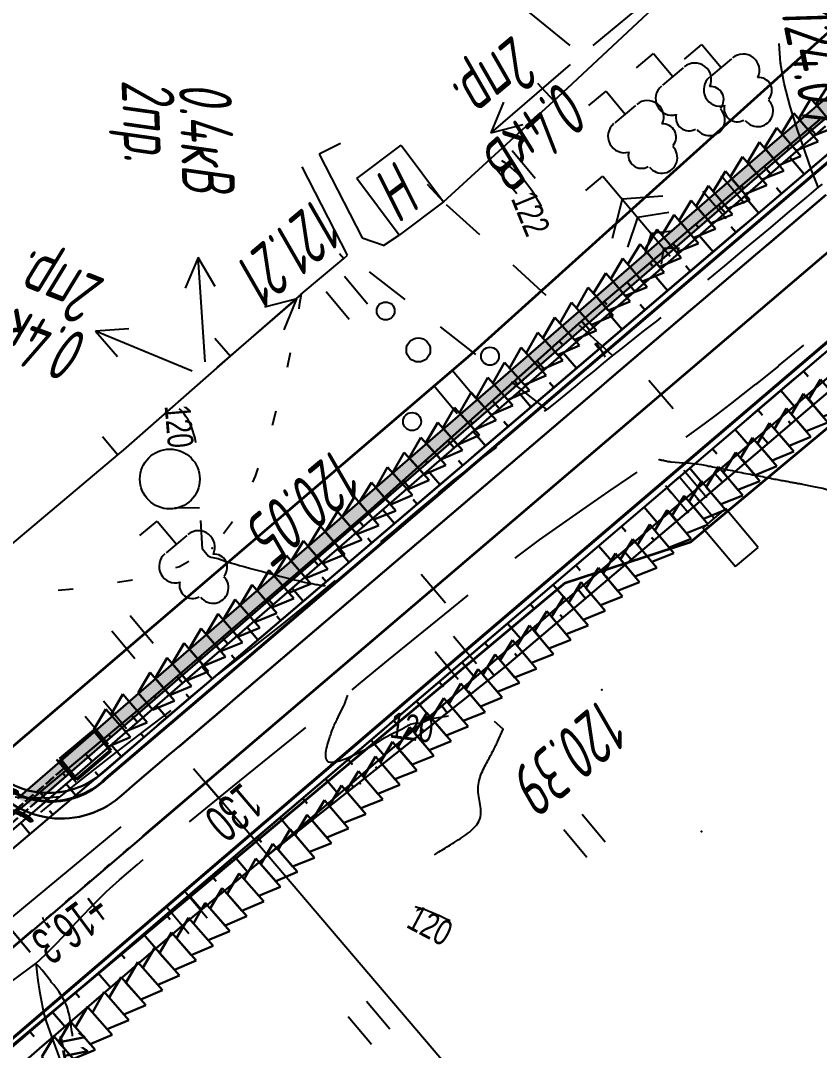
# Model space of a CAD drawing. Header units: millimetres. Extents: x -1799 to 6962, y -1020 to 4121.
# Drawn here: x 6732.4 to 6785.8, y -893.6 to -824.7 of the extents above; entities that cross this region are included whole.
import ezdxf
from ezdxf import colors
from ezdxf.entities.mleader import LeaderData, LeaderLine
from ezdxf.math import Vec2, Vec3

# ---------------------------------------------------------------- set-up
doc = ezdxf.new("R2010")
doc.units = ezdxf.units.MM
for name, pattern in [('ACAD_ISO02W100', [15, 12, -3]), ('CONTI', [0]), ('STROT', [1.7, 0.5, -1.2])]:
    doc.linetypes.add(name, pattern=pattern)
for name, color, linetype, lineweight in [('10', 1, 'Continuous', 35), ('КОПИЯ_ОСЬ_13_ОТКОСЫ', 7, 'Continuous', 30), ('КОПИЯ_ОСЬ_ОТКОСЫ', 7, 'Continuous', 30), ('Огражд-перила', 1, 'ограждение2', 40), ('ОСЬ_ВЕРХ_ПОКРЫТИЯ_ГРАНИЦЫ_ПОЛОС', 7, 'Continuous', 30), ('ОСЬ_ВЕРХ_ПОКРЫТИЯ_ОСЬ', 1, 'Continuous', 30), ('Отметки', 5, 'Continuous', 30), ('Тротуар', 40, 'Continuous', 35), ('Трубы мет.', 7, 'ACAD_ISO02W100', 30), ('Уклоны ПЧ', 5, 'Continuous', 30)]:
    doc.layers.add(name, color=color, linetype=linetype, lineweight=lineweight)
for name, color, linetype in [('GOR_BDEFAULT', 212, 'CONTI'), ('NAD_MDEFAULT', 7, 'CONTI'), ('PI_OTDEFAULT', 172, 'CONTI'), ('PI_TTDEFAULT', 5, 'CONTI'), ('SIT_LDEFAULT', 7, 'CONTI'), ('USLZNDEFAULT', 7, 'CONTI'), ('ZAPSKDEFAULT', 7, 'CONTI'), ('канава', 7, 'Continuous'), ('канавы', 14, 'Continuous'), ('КОПИЯ_ОСЬ_ТАНГЕНСЫ', 1, 'Continuous'), ('ОСЬ_ВЕРХ_ПОКРЫТИЯ_КИЛОМЕТЫ', 1, 'Continuous'), ('ОСЬ_ВЕРХ_ПОКРЫТИЯ_ПИКЕТЫ', 1, 'Continuous'), ('ОСЬ_ВЕРХ_ПОКРЫТИЯ_ТАНГЕНСЫ', 1, 'Continuous'), ('разметка', 7, 'Continuous')]:
    doc.layers.add(name, color=color, linetype=linetype)
doc.layers.get('КОПИЯ_ОСЬ_ОТКОСЫ').off()
doc.styles.add('eskd', font='spds.shx', dxfattribs={"width": 1.2, "oblique": 15})
doc.styles.add('SHRFT', font='TXT', dxfattribs={"width": 3.5})
doc.styles.get("Standard").update_dxf_attribs({"font": 'arial.ttf'})
doc.styles.add('ГОСТ', font='', dxfattribs={"oblique": 15, "height": 4})
doc.styles.get('ГОСТ').set_extended_font_data('GOST type A')
doc.linetypes.add('ограждение2', pattern='A,0.25,-0.1,[132,ltypeshp.shx,S=0.1,R=0,X=-0.1,Y=0],-0.1,1', length=1.45)

# ---------------------------------------------------------------- blocks, each defined once
blk = doc.blocks.new('BL_2004')
at = {"color": 0}
blk.add_circle((0, 0), 2, dxfattribs=at)
blk = doc.blocks.new('BL_2011')
at = {"color": 0}
for p, q in [((0, 0), (0, 2.4)), ((1.6, 0), (1.6, 2.4))]:
    blk.add_line(p, q, dxfattribs=at)
blk = doc.blocks.new('BL_104')
at = {"color": 0}
for p, q in [((-0.9, 2), (0.9, 2)), ((0, 0), (0, 2)), ((1.5, 0), (0, 0))]:
    blk.add_line(p, q, dxfattribs=at)
for centre, radius, start, end in [((0, 5.8), 1.04, 358, 185), ((-0.94, 4.8), 0.88, 100, 235), ((0.94, 4.8), 0.88, 305, 80), ((-1, 3.1), 1.1, 115, 270), ((1, 3.1), 1.1, 270, 65)]:
    blk.add_arc(centre, radius, start, end, dxfattribs=at)
blk = doc.blocks.new('BL_15')
at = {"color": 0}
for p, q in [((1, 7), (-1, 7)), ((-1, 7), (-1, 3.6)), ((1, 3.6), (1, 7)), ((-1, 3.6), (0, 3.6)), ((0, 0), (0, 3.6)), ((0, 3.6), (1, 3.6)), ((0.8, 0), (0, 0))]:
    blk.add_line(p, q, dxfattribs=at)
blk = doc.blocks.new('BL_172')
at = {"color": 0}
for centre, radius in [((0, 3.4), 0.6), ((0, 0), 0.8), ((-3.4, -3.4), 0.6), ((3.4, -3.4), 0.6)]:
    blk.add_circle(centre, radius, dxfattribs=at)
blk = doc.blocks.new('BL_108')
at = {"color": 0}
for p, q in [((-0.8, 7), (0, 6.3)), ((0, 0), (0, 7)), ((0, 6.3), (0.8, 7)), ((-1.2, 5.8), (0, 5)), ((0, 5), (1.2, 5.8)), ((-1.8, 4.7), (0, 3.6)), ((0, 3.6), (1.8, 4.7)), ((-2.2, 3.6), (0, 2)), ((0, 2), (2.2, 3.6)), ((1.5, 0), (0, 0))]:
    blk.add_line(p, q, dxfattribs=at)
blk = doc.blocks.new('6')
at = {"layer": 'канава', "color": 5, "linetype": 'Continuous', "lineweight": 30}
for p, q in [((-1.5, -1.25), (-1.5, 1.25)), ((0, 0.75), (-1.5, 1.25)), ((0, 0.75), (0, -0.75)), ((0, -0.75), (-1.5, -1.25))]:
    blk.add_line(p, q, dxfattribs=at)
blk = doc.blocks.new('*U57')
at = {"layer": 'КОПИЯ_ОСЬ_13_ОТКОСЫ'}
for points in [[(193.135, -717.03), (162.644, -742.92), (147.466, -755.945)], [(208.827, -704.608), (178.393, -730.565), (163.14, -743.502), (147.466, -755.945)], [(183.957, -725.82), (183.464, -725.242)], [(182.435, -727.117), (182.271, -726.925)], [(180.913, -728.415), (180.415, -727.831)], [(179.391, -729.713), (179.225, -729.518)], [(177.869, -731.009), (177.367, -730.418)], [(176.343, -732.303), (176.176, -732.106)], [(174.818, -733.597), (174.318, -733.007)], [(173.293, -734.891), (173.126, -734.694)], [(171.768, -736.184), (171.269, -735.596)], [(170.242, -737.478), (170.076, -737.282)], [(168.717, -738.772), (168.22, -738.185)], [(167.192, -740.065), (167.026, -739.87)], [(165.667, -741.359), (165.171, -740.774)], [(164.141, -742.653), (163.976, -742.458)], [(162.602, -743.929), (162.142, -743.35)], [(161.035, -745.173), (160.882, -744.98)], [(159.469, -746.416), (159.105, -745.957)], [(157.903, -747.66), (157.781, -747.507)], [(156.336, -748.903), (156.067, -748.564)], [(154.77, -750.147), (154.68, -750.034)], [(153.203, -751.39), (153.029, -751.171)], [(151.637, -752.634), (151.579, -752.561)], [(150.071, -753.877), (149.992, -753.778)], [(148.504, -755.121), (148.478, -755.088)]]:
    blk.add_lwpolyline(points, dxfattribs=at)
blk = doc.blocks.new('*U60')
at = {"layer": 'КОПИЯ_ОСЬ_13_ОТКОСЫ'}
for points in [[(215.653, -716.223), (165.16, -759.961), (155.135, -768.548), (139.828, -781.421)], [(215.275, -715.78), (199.992, -728.682), (185.07, -742.006), (169.916, -755.058), (164.705, -759.427), (154.577, -767.893), (124.228, -793.95)], [(214.612, -716.34), (214.995, -716.793)], [(213.084, -717.63), (213.211, -717.781)], [(211.555, -718.92), (211.971, -719.413)], [(210.027, -720.21), (210.166, -720.374)], [(208.499, -721.5), (208.948, -722.032)], [(206.971, -722.79), (207.12, -722.968)], [(205.443, -724.081), (205.924, -724.651)], [(203.914, -725.371), (204.075, -725.561)], [(202.386, -726.661), (202.9, -727.27)], [(200.858, -727.951), (201.029, -728.154)], [(199.345, -729.259), (199.894, -729.874)], [(197.854, -730.591), (198.036, -730.796)], [(196.362, -731.924), (196.87, -732.493)], [(194.87, -733.256), (195.039, -733.445)], [(193.378, -734.588), (193.847, -735.112)], [(191.886, -735.92), (192.042, -736.095)], [(190.394, -737.252), (190.823, -737.732)], [(188.903, -738.584), (189.045, -738.744)], [(187.411, -739.916), (187.799, -740.351)], [(185.919, -741.248), (186.048, -741.393)], [(184.417, -742.568), (184.768, -742.976)], [(182.901, -743.874), (183.019, -744.01)], [(181.386, -745.179), (181.745, -745.595)], [(179.871, -746.484), (179.99, -746.623)], [(178.355, -747.789), (178.721, -748.214)], [(176.84, -749.095), (176.962, -749.236)], [(175.325, -750.4), (175.698, -750.833)], [(173.809, -751.705), (173.934, -751.85)], [(172.294, -753.01), (172.674, -753.452)], [(170.778, -754.316), (170.905, -754.463)], [(169.256, -755.612), (169.645, -756.076)], [(167.723, -756.897), (167.853, -757.052)], [(166.19, -758.182), (166.621, -758.696)], [(164.657, -759.466), (164.801, -759.638)], [(163.123, -760.749), (163.589, -761.307)]]:
    blk.add_lwpolyline(points, dxfattribs=at)
blk = doc.blocks.new('_None')
blk = doc.blocks.new('Крест')
at = {"layer": 'Отметки'}
for points in [[(0, 1), (0, -1)], [(-1, 0), (1, 0)]]:
    blk.add_lwpolyline(points, dxfattribs=at)

msp = doc.modelspace()

# ---------------------------------------------------------------- hatches: boundary and pattern name
at = {"layer": 'Тротуар', "lineweight": 30, "ltscale": 7}
msp.add_hatch(color=256, dxfattribs=at).paths.add_polyline_path([(6868.062, -680.291), (6867.087, -680.515), (6872.012, -701.901), (6873.407, -713.472), (6872.702, -731.068), (6868.24, -747.774), (6854.387, -769.897), (6839.02, -785.177), (6782.805, -832.795), (6732.156, -876.708), (6733.124, -877.193), (6783.456, -833.554), (6839.697, -785.915), (6855.097, -770.647), (6869.167, -748.177), (6873.717, -731.141), (6874.409, -713.431), (6872.999, -701.728)])

# ---------------------------------------------------------------- linework, layer by layer
msp.add_line((6739.069, -878.618), (6721.299, -893.292))
at = {"layer": '10'}
for points in [[(6665.698, -943.573), (6667.658, -946.113), (6693.418, -926.393), (6690.158, -922.253), (6716.348, -901.533), (6718.498, -904.333), (6768.788, -862.303), (6777.188, -859.553), (6869.688, -782.433), (6884.528, -761.723), (6893.698, -739.663), (6896.038, -716.233), (6894.478, -695.143), (6882.058, -646.693)], [(6690.158, -922.253), (6716.348, -901.533), (6718.498, -904.333), (6768.788, -862.303), (6777.188, -859.553), (6869.688, -782.433), (6884.528, -761.723), (6893.698, -739.663), (6896.038, -716.233)], [(6868.468, -727.073), (6863.258, -739.043), (6864.268, -742.903), (6853.348, -765.163), (6762.268, -847.203), (6690.788, -908.353)], [(6864.268, -742.903), (6853.348, -765.163), (6762.268, -847.203), (6690.788, -908.353), (6671.228, -925.923), (6669.588, -927.403), (6663.488, -936.093), (6660.838, -942.243), (6644.658, -936.023), (6598.008, -978.063), (6595.598, -980.003), (6609.768, -992.213), (6612.618, -989.123), (6619.488, -982.923), (6619.488, -982.923), (6662.378, -946.483), (6665.698, -943.573)]]:
    msp.add_lwpolyline(points, dxfattribs=at)
at = {"layer": 'GOR_BDEFAULT', "color": 212, "flags": 128}
for points, elevation in [([(6767.202, -837.151), (6766.972, -836.761), (6766.762, -836.401), (6766.542, -836.081), (6766.332, -835.781), (6766.122, -835.521), (6765.932, -835.281), (6765.732, -835.071), (6765.552, -834.881), (6765.372, -834.721), (6765.212, -834.571), (6765.052, -834.441), (6764.912, -834.331), (6764.772, -834.231), (6764.652, -834.151), (6764.542, -834.081)], 122), ([(6767.202, -837.151), (6766.972, -836.761), (6766.762, -836.401), (6766.542, -836.081), (6766.332, -835.781), (6766.122, -835.521), (6765.932, -835.281), (6765.732, -835.071), (6765.552, -834.881), (6765.372, -834.721), (6765.212, -834.571), (6765.052, -834.441), (6764.912, -834.331), (6764.772, -834.231), (6764.652, -834.151), (6764.542, -834.081)], 122), ([(6770.882, -846.241), (6770.912, -846.291), (6770.942, -846.351), (6770.982, -846.411), (6771.012, -846.471), (6771.052, -846.541), (6771.092, -846.601), (6771.142, -846.671), (6771.182, -846.741), (6771.222, -846.811), (6771.262, -846.881), (6771.302, -846.951), (6771.342, -847.011), (6771.382, -847.071), (6771.412, -847.131), (6771.442, -847.181)], 122), ([(6770.882, -846.241), (6770.912, -846.291), (6770.942, -846.351), (6770.982, -846.411), (6771.012, -846.471), (6771.052, -846.541), (6771.092, -846.601), (6771.142, -846.671), (6771.182, -846.741), (6771.222, -846.811), (6771.262, -846.881), (6771.302, -846.951), (6771.342, -847.011), (6771.382, -847.071), (6771.412, -847.131), (6771.442, -847.181)], 122), ([(6744.092, -852.911), (6744.032, -852.631), (6743.962, -852.371), (6743.892, -852.141), (6743.812, -851.931), (6743.732, -851.741), (6743.652, -851.561), (6743.572, -851.411), (6743.492, -851.271), (6743.402, -851.151), (6743.322, -851.041), (6743.242, -850.941), (6743.172, -850.861), (6743.102, -850.781), (6743.032, -850.721), (6742.972, -850.661)], 120), ([(6789.672, -858.511), (6789.562, -858.261), (6789.442, -858.041), (6789.342, -857.851), (6789.242, -857.681), (6789.152, -857.531), (6789.062, -857.401), (6788.982, -857.291), (6788.902, -857.201), (6788.832, -857.121), (6788.772, -857.061), (6788.702, -857.001), (6788.652, -856.961), (6788.592, -856.921), (6788.542, -856.891), (6788.502, -856.861), (6788.022, -856.661), (6787.492, -856.491), (6786.762, -856.241), (6786.012, -856.001), (6785.392, -855.871), (6784.642, -855.731), (6784.582, -855.711), (6784.522, -855.701), (6784.462, -855.691), (6784.402, -855.681), (6784.342, -855.671), (6784.272, -855.661), (6784.212, -855.641), (6784.142, -855.631), (6784.072, -855.621), (6784.002, -855.611), (6783.932, -855.591), (6783.852, -855.581), (6783.782, -855.561), (6783.702, -855.551), (6783.622, -855.531), (6783.532, -855.521), (6783.452, -855.501), (6783.362, -855.491), (6783.272, -855.471), (6783.182, -855.451), (6783.092, -855.431), (6782.992, -855.421), (6782.892, -855.401), (6782.792, -855.381), (6782.692, -855.361), (6782.582, -855.341), (6782.472, -855.311), (6782.352, -855.291), (6782.232, -855.271), (6782.112, -855.251), (6781.992, -855.221), (6781.862, -855.201), (6781.732, -855.171), (6781.592, -855.151), (6781.452, -855.121), (6781.312, -855.091), (6781.172, -855.061), (6781.022, -855.031), (6780.882, -855.011), (6780.732, -854.981), (6780.582, -854.951), (6780.432, -854.921), (6780.272, -854.891), (6780.122, -854.861), (6779.972, -854.821), (6779.812, -854.791), (6779.652, -854.761), (6779.502, -854.731), (6779.352, -854.701), (6779.202, -854.671), (6779.052, -854.641), (6778.902, -854.611), (6778.762, -854.581), (6778.622, -854.561), (6778.492, -854.531), (6778.362, -854.511), (6778.242, -854.481), (6778.132, -854.461), (6778.022, -854.441), (6777.922, -854.421), (6777.162, -854.331), (6776.682, -854.301), (6775.842, -854.231), (6775.772, -854.221), (6775.712, -854.211), (6775.652, -854.201), (6775.582, -854.181), (6775.522, -854.171), (6775.462, -854.161), (6775.402, -854.151), (6775.352, -854.131), (6775.292, -854.121), (6775.242, -854.111), (6775.192, -854.101), (6775.142, -854.091), (6775.102, -854.081), (6775.062, -854.071), (6775.032, -854.061)], 122), ([(6752.762, -862.511), (6752.722, -862.501), (6752.682, -862.501), (6752.632, -862.501), (6752.572, -862.491), (6752.502, -862.481), (6752.422, -862.471), (6752.342, -862.461), (6752.242, -862.441), (6752.132, -862.421), (6752.012, -862.401), (6751.872, -862.371), (6751.712, -862.341), (6751.552, -862.311), (6751.362, -862.271), (6751.152, -862.221), (6750.932, -862.171), (6750.692, -862.111), (6750.432, -862.051), (6750.172, -861.991), (6749.892, -861.921), (6749.612, -861.851), (6749.332, -861.771), (6749.042, -861.701), (6748.762, -861.631), (6748.482, -861.551), (6748.202, -861.481), (6747.942, -861.411), (6747.682, -861.341), (6747.442, -861.281), (6747.222, -861.211), (6747.012, -861.161), (6746.832, -861.101), (6746.662, -861.051), (6746.502, -861.011), (6746.362, -860.961), (6746.242, -860.921), (6746.132, -860.891), (6746.032, -860.861), (6745.942, -860.831), (6745.862, -860.801), (6745.792, -860.781), (6745.732, -860.751), (6745.682, -860.741), (6745.632, -860.721), (6745.582, -860.701), (6745.242, -860.621), (6745.082, -860.611), (6744.902, -860.521), (6744.542, -860.041), (6744.422, -858.121)], 120), ([(6760.982, -871.201), (6759.742, -871.401), (6759.132, -871.701), (6758.822, -871.681), (6758.422, -871.771), (6758.382, -871.791), (6758.342, -871.811), (6758.292, -871.841), (6758.242, -871.861), (6758.192, -871.891), (6758.142, -871.921), (6758.092, -871.951), (6758.042, -871.981), (6757.992, -872.011), (6757.942, -872.041), (6757.892, -872.071), (6757.842, -872.101), (6757.792, -872.121), (6757.742, -872.151), (6757.702, -872.171), (6757.242, -872.381), (6756.732, -872.651), (6756.682, -872.681), (6756.622, -872.711), (6756.572, -872.741), (6756.512, -872.781), (6756.452, -872.821), (6756.392, -872.861), (6756.322, -872.901), (6756.262, -872.941), (6756.202, -872.971), (6756.142, -873.011), (6756.082, -873.051), (6756.022, -873.091), (6755.972, -873.121), (6755.912, -873.151), (6755.862, -873.191), (6755.402, -873.461), (6755.102, -873.621), (6754.482, -873.901), (6754.382, -873.951), (6754.282, -873.991), (6754.172, -874.041), (6754.062, -874.081), (6753.942, -874.131), (6753.822, -874.171), (6753.702, -874.211), (6753.582, -874.251), (6753.462, -874.281), (6753.352, -874.301), (6753.252, -874.311), (6753.152, -874.311), (6753.062, -874.301), (6752.982, -874.281), (6752.912, -874.241), (6752.862, -874.191), (6752.822, -874.121), (6752.792, -874.041), (6752.782, -873.951), (6752.772, -873.851), (6752.772, -873.741), (6752.782, -873.621), (6752.802, -873.501), (6752.832, -873.371), (6752.862, -873.241), (6752.892, -873.101), (6752.932, -872.971), (6752.972, -872.841), (6753.012, -872.701), (6753.052, -872.581), (6753.102, -872.451), (6753.142, -872.341), (6753.182, -872.221), (6753.222, -872.111), (6753.262, -872.011), (6753.312, -871.911), (6753.342, -871.821), (6753.382, -871.731), (6753.422, -871.641), (6753.462, -871.561), (6753.492, -871.481), (6753.532, -871.411), (6753.562, -871.341), (6753.602, -871.271), (6753.632, -871.211), (6753.982, -870.521), (6754.002, -870.471), (6754.022, -870.421), (6754.042, -870.371), (6754.062, -870.321), (6754.082, -870.261), (6754.102, -870.211), (6754.122, -870.161), (6754.142, -870.111), (6754.162, -870.061), (6754.172, -870.011), (6754.192, -869.961), (6754.202, -869.921), (6754.222, -869.881), (6754.232, -869.841), (6754.242, -869.811)], 120), ([(6760.032, -880.471), (6760.102, -880.431), (6760.172, -880.381), (6760.262, -880.331), (6760.342, -880.281), (6760.442, -880.221), (6760.542, -880.161), (6760.652, -880.091), (6760.762, -880.031), (6760.872, -879.951), (6760.992, -879.881), (6761.112, -879.801), (6761.242, -879.731), (6761.362, -879.651), (6761.492, -879.571), (6761.622, -879.481), (6761.752, -879.401), (6761.872, -879.311), (6762.002, -879.231), (6762.132, -879.141), (6762.252, -879.051), (6762.372, -878.961), (6762.482, -878.871), (6762.582, -878.771), (6762.682, -878.681), (6762.782, -878.571), (6762.862, -878.471), (6762.942, -878.371), (6763.002, -878.261), (6763.052, -878.141), (6763.092, -878.031), (6763.122, -877.911), (6763.142, -877.781), (6763.142, -877.661), (6763.142, -877.531), (6763.132, -877.401), (6763.122, -877.261), (6763.102, -877.131), (6763.082, -876.991), (6763.052, -876.851), (6763.032, -876.721), (6763.002, -876.581), (6762.992, -876.441), (6762.972, -876.301), (6762.962, -876.171), (6762.962, -876.031), (6762.962, -875.901), (6762.982, -875.771), (6763.002, -875.641), (6763.032, -875.511), (6763.062, -875.381), (6763.102, -875.261), (6763.142, -875.141), (6763.192, -875.021), (6763.242, -874.901), (6763.302, -874.781), (6763.352, -874.671), (6763.412, -874.551), (6763.472, -874.441), (6763.522, -874.341), (6763.582, -874.231), (6763.632, -874.131), (6763.692, -874.031), (6763.742, -873.931), (6763.792, -873.841), (6763.842, -873.741), (6763.882, -873.651), (6763.932, -873.561), (6763.982, -873.481), (6764.022, -873.391), (6764.062, -873.311), (6764.102, -873.231), (6764.142, -873.151), (6764.182, -873.071), (6764.212, -873.001), (6764.252, -872.931), (6764.642, -872.081), (6764.052, -871.561)], 120), ([(6761.092, -884.901), (6760.812, -884.771), (6760.552, -884.651), (6760.322, -884.541), (6760.102, -884.441), (6759.912, -884.361), (6759.732, -884.281), (6759.572, -884.221), (6759.422, -884.161), (6759.292, -884.121), (6759.172, -884.081), (6759.062, -884.041), (6758.972, -884.011), (6758.892, -883.991), (6758.822, -883.971), (6758.752, -883.951)], 120), ([(6735.852, -892.611), (6735.832, -892.451), (6735.802, -892.281), (6735.782, -892.121), (6735.762, -891.961), (6735.742, -891.811), (6735.712, -891.651), (6735.692, -891.501), (6735.662, -891.351), (6735.632, -891.211), (6735.592, -891.071), (6735.562, -890.931), (6735.522, -890.791), (6735.482, -890.661), (6735.432, -890.531), (6735.382, -890.401), (6735.322, -890.281), (6735.272, -890.161), (6735.202, -890.051), (6735.142, -889.931), (6735.072, -889.831), (6735.002, -889.721), (6734.932, -889.621), (6734.862, -889.521), (6734.792, -889.431), (6734.722, -889.341), (6734.652, -889.251), (6734.582, -889.161), (6734.512, -889.081), (6734.442, -889.011), (6734.382, -888.931), (6733.822, -888.181), (6733.622, -887.961), (6733.482, -887.841), (6733.412, -887.781)], 118), ([(6735.852, -892.611), (6735.832, -892.451), (6735.802, -892.281), (6735.782, -892.121), (6735.762, -891.961), (6735.742, -891.811), (6735.712, -891.651), (6735.692, -891.501), (6735.662, -891.351), (6735.632, -891.211), (6735.592, -891.071), (6735.562, -890.931), (6735.522, -890.791), (6735.482, -890.661), (6735.432, -890.531), (6735.382, -890.401), (6735.322, -890.281), (6735.272, -890.161), (6735.202, -890.051), (6735.142, -889.931), (6735.072, -889.831), (6735.002, -889.721), (6734.932, -889.621), (6734.862, -889.521), (6734.792, -889.431), (6734.722, -889.341), (6734.652, -889.251), (6734.582, -889.161), (6734.512, -889.081), (6734.442, -889.011), (6734.382, -888.931), (6733.822, -888.181), (6733.622, -887.961), (6733.482, -887.841), (6733.412, -887.781)], 118)]:
    msp.add_lwpolyline(points, dxfattribs=dict(at, elevation=elevation))
at = {"layer": 'PI_TTDEFAULT', "color": 5}
for p in [(6783.172, -827.571, 123.108), (6751.132, -843.001, 120.878), (6745.182, -859.991, 120.05), (6771.222, -869.441, 120.389), (6755.072, -875.711, 119.473), (6777.882, -878.921, 120.479)]:
    msp.add_point(p, dxfattribs=at)
at = {"layer": 'SIT_LDEFAULT', "color": 7}
for p, q in [((6769.102, -826.381), (6763.682, -821.941)), ((6770.642, -826.371), (6776.042, -821.911)), ((6769.262, -828.931), (6775.312, -823.251)), ((6783.172, -827.571), (6783.092, -826.251)), ((6769.112, -827.661), (6763.802, -832.221)), ((6783.422, -828.921), (6783.172, -827.571)), ((6766.932, -828.901), (6768.012, -830.081)), ((6768.012, -830.081), (6769.262, -828.931)), ((6783.822, -830.451), (6783.422, -828.921)), ((6760.642, -836.841), (6768.012, -830.081)), ((6764.662, -830.161), (6763.802, -832.221)), ((6784.312, -832.021), (6783.822, -830.451)), ((6763.802, -832.221), (6765.972, -831.671)), ((6784.812, -833.491), (6784.312, -832.021)), ((6753.752, -832.921), (6752.332, -833.651)), ((6754.852, -835.261), (6757.812, -833.051)), ((6757.812, -833.051), (6760.642, -836.841)), ((6785.252, -834.711), (6784.812, -833.491)), ((6752.332, -833.651), (6755.212, -839.231)), ((6754.222, -840.391), (6751.192, -834.501)), ((6785.572, -835.551), (6785.252, -834.711)), ((6757.682, -839.051), (6754.852, -835.261)), ((6785.692, -835.861), (6785.572, -835.551)), ((6785.952, -835.641), (6785.692, -835.861)), ((6759.562, -835.661), (6760.642, -836.841)), ((6785.692, -835.861), (6784.912, -836.511)), ((6760.642, -836.841), (6757.682, -839.051)), ((6763.072, -839.041), (6760.852, -837.021)), ((6784.912, -836.511), (6783.752, -837.481)), ((6783.752, -837.481), (6782.362, -838.651)), ((6756.642, -839.741), (6757.682, -839.061)), ((6782.362, -838.651), (6780.872, -839.891)), ((6755.212, -839.231), (6756.642, -839.731)), ((6753.692, -840.281), (6753.972, -840.611)), ((6753.972, -840.611), (6754.232, -840.391)), ((6780.872, -839.891), (6779.432, -841.101)), ((6744.242, -840.551), (6743.382, -842.611)), ((6744.702, -847.531), (6744.242, -840.551)), ((6745.372, -842.481), (6744.242, -840.551)), ((6751.132, -843.001), (6753.972, -840.611)), ((6767.512, -843.081), (6765.292, -841.061)), ((6779.432, -841.101), (6778.282, -842.051)), ((6758.072, -843.361), (6755.702, -841.521)), ((6746.412, -847.151), (6751.142, -843.011)), ((6751.132, -843.001), (6751.002, -843.771)), ((6745.532, -847.881), (6750.842, -843.321)), ((6750.842, -843.321), (6748.672, -843.871)), ((6749.982, -845.381), (6750.842, -843.321)), ((6751.002, -843.771), (6750.962, -843.981)), ((6775.182, -844.571), (6774.882, -844.811)), ((6762.812, -847.031), (6760.442, -845.191)), ((6771.952, -847.111), (6769.732, -845.091)), ((6774.882, -844.801), (6774.092, -845.411)), ((6739.612, -845.311), (6737.382, -845.471)), ((6743.852, -848.151), (6737.382, -845.471)), ((6737.382, -845.471), (6738.842, -847.161)), ((6745.352, -845.951), (6746.412, -847.151)), ((6774.092, -845.411), (6773.332, -846.011)), ((6772.612, -846.581), (6771.952, -847.111)), ((6773.332, -846.011), (6772.612, -846.581)), ((6783.042, -847.801), (6784.742, -846.421)), ((6739.252, -853.421), (6746.402, -847.151)), ((6750.392, -846.931), (6750.182, -847.911)), ((6771.952, -847.111), (6771.322, -847.621)), ((6771.322, -847.621), (6770.702, -848.141)), ((6781.532, -849.031), (6783.052, -847.811)), ((6770.072, -848.651), (6769.452, -849.171)), ((6770.702, -848.141), (6770.072, -848.651)), ((6767.562, -850.701), (6765.192, -848.861)), ((6769.452, -849.171), (6768.822, -849.691)), ((6780.682, -849.691), (6781.532, -849.021)), ((6768.822, -849.691), (6768.192, -850.201)), ((6779.822, -850.361), (6780.682, -849.691)), ((6767.562, -850.701), (6767.382, -850.831)), ((6768.192, -850.201), (6767.562, -850.701)), ((6778.952, -851.021), (6779.822, -850.361)), ((6749.442, -850.821), (6749.182, -851.791)), ((6778.082, -851.671), (6778.952, -851.021)), ((6777.212, -852.321), (6778.082, -851.671)), ((6737.852, -852.511), (6738.882, -853.741)), ((6776.862, -852.571), (6777.212, -852.321)), ((6738.882, -853.741), (6739.252, -853.421)), ((6764.182, -853.231), (6763.212, -853.961)), ((6731.232, -860.181), (6738.882, -853.741)), ((6763.212, -853.961), (6762.262, -854.691)), ((6748.242, -854.641), (6748.062, -855.161)), ((6762.262, -854.691), (6761.362, -855.401)), ((6773.162, -855.191), (6773.602, -854.891)), ((6748.062, -855.161), (6747.882, -855.561)), ((6761.362, -855.401), (6760.292, -856.291)), ((6771.722, -856.181), (6773.162, -855.191)), ((6760.302, -856.301), (6758.872, -857.511)), ((6770.182, -857.241), (6771.722, -856.181)), ((6742.652, -857.271), (6744.322, -857.281)), ((6758.862, -857.501), (6757.182, -858.931)), ((6768.612, -858.331), (6770.182, -857.241)), ((6746.542, -858.231), (6745.932, -859.021)), ((6767.072, -859.431), (6768.612, -858.331)), ((6757.182, -858.931), (6756.442, -859.561)), ((6765.632, -860.501), (6767.072, -859.431)), ((6743.622, -860.861), (6742.992, -861.221)), ((6765.442, -860.651), (6765.632, -860.501)), ((6742.992, -861.221), (6742.732, -861.301)), ((6739.842, -862.111), (6738.852, -862.281)), ((6753.392, -862.151), (6751.512, -863.731)), ((6735.892, -862.711), (6734.892, -862.811)), ((6760.732, -864.391), (6762.282, -863.131)), ((6751.502, -863.721), (6749.722, -865.171)), ((6758.872, -865.901), (6760.732, -864.391)), ((6749.722, -865.171), (6747.872, -866.631)), ((6756.972, -867.451), (6758.872, -865.901)), ((6747.872, -866.631), (6745.772, -868.251)), ((6755.102, -868.991), (6756.972, -867.451)), ((6745.772, -868.251), (6745.582, -868.401)), ((6754.532, -869.451), (6755.102, -868.991)), ((6742.412, -870.841), (6741.222, -871.751)), ((6741.212, -871.741), (6738.952, -873.471)), ((6749.012, -873.931), (6751.312, -872.071)), ((6751.312, -872.071), (6751.432, -871.971)), ((6738.952, -873.471), (6736.832, -875.121)), ((6746.562, -875.911), (6749.012, -873.931)), ((6736.832, -875.121), (6734.952, -876.621)), ((6744.162, -877.871), (6746.562, -875.911)), ((6732.832, -876.681), (6732.002, -876.631)), ((6733.632, -876.681), (6732.832, -876.681)), ((6734.302, -876.661), (6733.632, -876.681)), ((6733.732, -877.621), (6734.952, -876.621)), ((6734.772, -876.631), (6734.302, -876.661)), ((6734.952, -876.621), (6734.772, -876.631)), ((6743.672, -878.271), (6744.162, -877.871)), ((6740.182, -881.121), (6740.572, -880.801)), ((6738.982, -882.141), (6740.182, -881.121)), ((6738.122, -882.931), (6738.982, -882.141)), ((6737.252, -883.791), (6738.122, -882.931)), ((6736.382, -884.691), (6737.252, -883.791)), ((6735.552, -885.571), (6736.382, -884.691)), ((6734.762, -886.401), (6735.552, -885.571)), ((6734.032, -887.141), (6734.762, -886.401)), ((6733.392, -887.751), (6734.032, -887.141)), ((6728.872, -891.051), (6733.392, -887.751)), ((6733.392, -887.751), (6733.412, -887.901)), ((6733.412, -887.901), (6733.462, -888.301)), ((6733.462, -888.301), (6733.532, -888.881)), ((6733.532, -888.881), (6733.642, -889.581)), ((6733.642, -889.581), (6733.772, -890.311)), ((6733.772, -890.311), (6733.912, -891.011)), ((6733.912, -891.011), (6734.082, -891.621)), ((6734.082, -891.621), (6734.432, -892.621)), ((6734.432, -892.621), (6735.082, -894.391))]:
    msp.add_line(p, q, dxfattribs=at)
at = {"layer": 'канавы', "color": 5, "lineweight": 50}
for p, q in [((6737.283, -872.163), (6734.985, -874.091)), ((6736.116, -875.439), (6738.414, -873.511)), ((6734.985, -874.091), (6736.116, -875.439))]:
    msp.add_line(p, q, dxfattribs=at)
msp.add_lwpolyline([(6737.283, -872.163), (6738.414, -873.511)], dxfattribs=at)
at = {"layer": 'КОПИЯ_ОСЬ_13_ОТКОСЫ'}
for points in [[(6835.711, -791.523), (6736.332, -876.259), (6690.652, -914.945)], [(6842.2, -799.132), (6742.821, -883.868), (6697.39, -922.865)], [(6786.184, -831.768), (6735.691, -875.506), (6725.665, -884.094), (6710.359, -896.966)], [(6784.753, -834.972), (6783.789, -833.842)], [(6783.232, -836.27), (6782.911, -835.893)], [(6781.709, -837.568), (6780.766, -836.461)], [(6778.665, -840.163), (6777.743, -839.08)], [(6780.188, -838.866), (6779.873, -838.496)], [(6777.144, -841.461), (6776.836, -841.1)], [(6794.562, -841.595), (6764.071, -867.485), (6748.894, -880.51), (6743.642, -884.831), (6733.626, -893.428), (6718.569, -906.596)], [(6775.622, -842.758), (6774.719, -841.7)], [(6774.1, -844.056), (6773.799, -843.703)], [(6772.579, -845.354), (6771.696, -844.318)], [(6771.056, -846.651), (6770.762, -846.306)], [(6769.535, -847.949), (6768.672, -846.937)], [(6784.713, -848.149), (6785.012, -848.5)], [(6768.012, -849.246), (6767.725, -848.909)], [(6766.491, -850.544), (6765.649, -849.556)], [(6783.19, -849.447), (6784.083, -850.493)], [(6781.669, -850.744), (6781.967, -851.093)], [(6763.447, -853.139), (6762.624, -852.176)], [(6764.969, -851.842), (6764.688, -851.513)], [(6780.146, -852.042), (6781.034, -853.082)], [(6778.625, -853.34), (6778.921, -853.686)], [(6761.925, -854.437), (6761.651, -854.116)], [(6760.403, -855.735), (6759.601, -854.794)], [(6777.103, -854.637), (6777.984, -855.671)], [(6775.581, -855.935), (6775.875, -856.28)], [(6758.881, -857.033), (6758.614, -856.719)], [(6757.36, -858.33), (6756.578, -857.413)], [(6774.06, -857.232), (6774.936, -858.26)], [(6772.537, -858.53), (6772.83, -858.872)], [(6755.837, -859.628), (6755.577, -859.322)], [(6754.316, -860.925), (6753.554, -860.033)], [(6771.016, -859.827), (6771.887, -860.849)], [(6769.494, -861.125), (6769.784, -861.466)], [(6752.793, -862.223), (6752.54, -861.925)], [(6767.972, -862.423), (6768.838, -863.438)], [(6751.272, -863.521), (6750.531, -862.652)], [(6766.45, -863.72), (6766.738, -864.059)], [(6749.75, -864.818), (6749.503, -864.529)], [(6764.928, -865.018), (6765.788, -866.027)], [(6748.228, -866.116), (6747.507, -865.27)], [(6763.406, -866.316), (6763.693, -866.652)], [(6746.706, -867.413), (6746.466, -867.132)], [(6745.184, -868.711), (6744.484, -867.889)], [(6761.885, -867.614), (6762.745, -868.623)], [(6760.362, -868.911), (6760.649, -869.247)], [(6743.663, -870.009), (6743.429, -869.735)], [(6742.141, -871.306), (6741.46, -870.509)], [(6758.841, -870.209), (6759.71, -871.228)], [(6757.318, -871.506), (6757.608, -871.846)], [(6740.619, -872.604), (6740.392, -872.338)], [(6755.797, -872.804), (6756.674, -873.833)], [(6739.097, -873.902), (6738.437, -873.128)], [(6754.275, -874.102), (6754.567, -874.445)], [(6737.575, -875.2), (6737.355, -874.941)], [(6752.753, -875.399), (6753.639, -876.438)], [(6736.052, -876.496), (6735.414, -875.743)], [(6751.231, -876.697), (6751.526, -877.043)], [(6734.526, -877.788), (6734.313, -877.537)], [(6749.709, -877.994), (6750.603, -879.043)], [(6732.999, -879.081), (6732.376, -878.345)], [(6748.187, -879.292), (6748.485, -879.642)], [(6746.666, -880.59), (6747.544, -881.62)], [(6745.144, -881.887), (6745.436, -882.231)], [(6743.622, -883.185), (6744.455, -884.162)], [(6742.102, -884.485), (6742.381, -884.81)], [(6740.584, -885.788), (6741.408, -886.748)], [(6739.066, -887.091), (6739.342, -887.41)], [(6737.549, -888.393), (6738.373, -889.353)], [(6736.031, -889.696), (6736.307, -890.016)], [(6734.514, -890.998), (6735.338, -891.959)], [(6732.996, -892.301), (6733.271, -892.621)]]:
    msp.add_lwpolyline(points, dxfattribs=at)
at = {"layer": 'КОПИЯ_ОСЬ_ТАНГЕНСЫ'}
msp.add_line((6894.062, -748.341), (6669.282, -940.001), dxfattribs=at)
at = {"layer": 'Огражд-перила', "ltscale": 7}
for points in [[(6769.559, -352.619), (6778.371, -378), (6801.678, -443.922), (6813.542, -477.411), (6825.83, -514.263), (6834.96, -543.468), (6844.279, -574.202), (6853.431, -606.082), (6861.013, -634.298), (6866.967, -657.33), (6871.548, -675.493, -0.012488), (6876.824, -700.767, -0.040689), (6878.214, -717.581, -0.039762), (6876.683, -733.804, -0.056014), (6870.452, -752.458, -0.095933), (6837.384, -790.69), (6811.373, -812.86), (6779.641, -839.9), (6746.176, -868.466), (6738.053, -875.408, -0.45951), (6730.063, -874.699, -1.674407)], [(6686.908, -931.182), (6723.216, -900.102), (6760.217, -868.453), (6773.269, -857.304), (6787.689, -845.008), (6806.097, -829.326), (6835.273, -804.462), (6855.464, -787.269, 0.05108), (6870.491, -771.565, 0.079886), (6883.495, -747.865, 0.04301), (6887.116, -734.056, -0.532002), (6894.485, -729.742), (6894.485, -729.742)]]:
    msp.add_lwpolyline(points, format="xyb", dxfattribs=at)
at = {"layer": 'ОСЬ_ВЕРХ_ПОКРЫТИЯ_ГРАНИЦЫ_ПОЛОС'}
for points in [[(6786.401, -833.567), (6785.643, -834.214), (6784.884, -834.861), (6784.126, -835.508), (6783.367, -836.155), (6782.608, -836.801), (6781.85, -837.448), (6781.091, -838.095), (6780.332, -838.742), (6779.574, -839.389), (6778.815, -840.036), (6778.057, -840.682), (6777.298, -841.329), (6776.539, -841.976), (6775.781, -842.623), (6775.022, -843.27), (6774.263, -843.917), (6773.505, -844.563), (6772.746, -845.21), (6771.988, -845.857), (6771.229, -846.504), (6770.47, -847.151), (6769.712, -847.798), (6768.953, -848.445), (6768.195, -849.091), (6767.436, -849.738), (6766.677, -850.385), (6765.919, -851.032), (6765.16, -851.679), (6764.401, -852.326), (6763.643, -852.972), (6762.884, -853.619), (6762.126, -854.266), (6761.367, -854.913), (6760.608, -855.56), (6759.85, -856.207), (6759.091, -856.853), (6758.333, -857.5), (6757.574, -858.147), (6756.815, -858.794), (6756.057, -859.441), (6755.298, -860.088), (6754.539, -860.734), (6753.781, -861.381), (6753.022, -862.028), (6752.264, -862.675), (6751.505, -863.322), (6750.746, -863.969), (6749.988, -864.616), (6749.229, -865.262), (6748.47, -865.909), (6747.712, -866.556), (6746.953, -867.203), (6746.195, -867.85), (6745.436, -868.497), (6744.677, -869.143), (6743.919, -869.79), (6743.16, -870.437), (6742.402, -871.084), (6741.643, -871.731), (6741.451, -871.895)], [(6786.182, -836.383), (6785.423, -837.03), (6784.665, -837.676), (6783.906, -838.323), (6783.147, -838.97), (6782.389, -839.617), (6781.63, -840.264), (6780.871, -840.911), (6780.113, -841.557), (6779.354, -842.204), (6778.596, -842.851), (6777.837, -843.498), (6777.078, -844.145), (6776.32, -844.792), (6775.561, -845.439), (6774.802, -846.085), (6774.044, -846.732), (6773.285, -847.379), (6772.527, -848.026), (6771.768, -848.673), (6771.009, -849.32), (6770.251, -849.966), (6769.492, -850.613), (6768.734, -851.26), (6767.975, -851.907), (6767.216, -852.554), (6766.458, -853.201), (6765.699, -853.847), (6764.94, -854.494), (6764.182, -855.141), (6763.423, -855.788), (6762.665, -856.435), (6761.906, -857.082), (6761.147, -857.728), (6760.389, -858.375), (6759.63, -859.022), (6758.872, -859.669), (6758.113, -860.316), (6757.354, -860.963), (6756.596, -861.61), (6755.837, -862.256), (6755.078, -862.903), (6754.32, -863.55), (6753.561, -864.197), (6752.803, -864.844), (6752.044, -865.491), (6751.285, -866.137), (6750.527, -866.784), (6749.768, -867.431), (6749.009, -868.078), (6748.251, -868.725), (6747.492, -869.372), (6746.734, -870.018), (6745.975, -870.665), (6745.216, -871.312), (6744.458, -871.959), (6743.699, -872.606), (6742.941, -873.253), (6742.883, -873.301)], [(6786.062, -846.998), (6785.303, -847.645), (6784.545, -848.292), (6783.786, -848.939), (6783.028, -849.586), (6782.269, -850.232), (6781.51, -850.879), (6780.752, -851.526), (6779.993, -852.173), (6779.234, -852.82), (6778.476, -853.467), (6777.717, -854.113), (6776.959, -854.76), (6776.2, -855.407), (6775.441, -856.054), (6774.683, -856.701), (6773.924, -857.348), (6773.166, -857.994), (6772.407, -858.641), (6771.648, -859.288), (6770.89, -859.935), (6770.131, -860.582), (6769.372, -861.229), (6768.614, -861.875), (6767.855, -862.522), (6767.097, -863.169), (6766.338, -863.816), (6765.579, -864.463), (6764.821, -865.11), (6764.062, -865.757), (6763.303, -866.403), (6762.545, -867.05), (6761.786, -867.697), (6761.028, -868.344), (6760.269, -868.991), (6759.51, -869.638), (6758.752, -870.284), (6757.993, -870.931), (6757.235, -871.578), (6756.476, -872.225), (6755.717, -872.872), (6754.959, -873.519), (6754.2, -874.165), (6753.441, -874.812), (6752.683, -875.459), (6751.924, -876.106), (6751.166, -876.753), (6750.407, -877.4), (6749.648, -878.046), (6748.89, -878.693), (6748.131, -879.34), (6747.373, -879.987), (6746.614, -880.634), (6745.855, -881.281), (6745.097, -881.928), (6744.338, -882.574), (6743.579, -883.221), (6742.821, -883.868), (6742.07, -884.512), (6741.32, -885.157), (6740.569, -885.801), (6739.818, -886.445), (6739.068, -887.09), (6738.317, -887.734), (6737.567, -888.378), (6736.816, -889.023), (6736.066, -889.667), (6735.315, -890.311), (6734.564, -890.956), (6733.814, -891.6), (6733.063, -892.244), (6732.313, -892.888)]]:
    msp.add_lwpolyline(points, dxfattribs=at)
for points in [[(6786.216, -836.354), (6785.458, -837), (6784.701, -837.645), (6783.944, -838.291), (6783.186, -838.937), (6782.429, -839.583), (6781.672, -840.228), (6780.914, -840.874), (6780.157, -841.52), (6779.4, -842.165), (6778.642, -842.811), (6777.885, -843.457), (6777.128, -844.103), (6776.371, -844.748), (6775.613, -845.394), (6774.856, -846.04), (6774.099, -846.686), (6773.341, -847.331), (6772.584, -847.977), (6771.827, -848.623), (6771.069, -849.268), (6770.312, -849.914), (6769.555, -850.56), (6768.797, -851.206), (6768.04, -851.851), (6767.283, -852.497), (6766.525, -853.143), (6765.768, -853.789), (6765.011, -854.434), (6764.253, -855.08), (6763.496, -855.726), (6762.739, -856.372), (6761.981, -857.017), (6761.224, -857.663), (6760.467, -858.309), (6759.71, -858.954), (6758.952, -859.6), (6758.195, -860.246), (6757.438, -860.892), (6756.68, -861.537), (6755.923, -862.183), (6755.166, -862.829), (6754.408, -863.475), (6753.651, -864.12), (6752.894, -864.766), (6752.136, -865.412), (6751.379, -866.058), (6750.622, -866.703), (6749.864, -867.349), (6749.107, -867.995), (6748.35, -868.64), (6747.592, -869.286), (6746.835, -869.932), (6746.078, -870.578), (6745.321, -871.223), (6744.563, -871.869), (6743.806, -872.515), (6743.049, -873.161), (6742.291, -873.806), (6741.534, -874.452), (6740.777, -875.098), (6740.019, -875.743), (6739.262, -876.389), (6738.987, -876.624), (6738.987, -876.624), (6738.987, -876.624, -0.481022), (6729.782, -874.847)], [(6741.482, -871.868), (6737.872, -874.993, -0.401153), (6730.224, -874.614, 0.430148)]]:
    msp.add_lwpolyline(points, format="xyb", dxfattribs=at)
at = {"layer": 'ОСЬ_ВЕРХ_ПОКРЫТИЯ_КИЛОМЕТЫ'}
msp.add_line((6744.751, -875.651), (6765.189, -899.621), dxfattribs=at)
at = {"layer": 'ОСЬ_ВЕРХ_ПОКРЫТИЯ_ОСЬ'}
msp.add_lwpolyline([(6838.939, -795.342), (6697.706, -915.764)], dxfattribs=at)
at = {"layer": 'ОСЬ_ВЕРХ_ПОКРЫТИЯ_ПИКЕТЫ'}
for p, q in [((6774.378, -848.747), (6776, -850.65)), ((6759.159, -861.724), (6760.781, -863.626)), ((6743.94, -874.7), (6745.562, -876.603)), ((6743.94, -874.7), (6745.562, -876.603))]:
    msp.add_line(p, q, dxfattribs=at)
at = {"layer": 'ОСЬ_ВЕРХ_ПОКРЫТИЯ_ТАНГЕНСЫ'}
msp.add_line((6894.062, -748.341), (6669.282, -940.001), dxfattribs=at)
at = {"layer": 'разметка', "lineweight": 30, "ltscale": 7}
msp.add_lwpolyline([(6882.2, -733.063, -0.102394), (6870.19, -763.183, -0.060709), (6851.454, -784.391, -0.010093), (6838.939, -795.342), (6800.892, -827.783), (6740.933, -878.907)], format="xyb", dxfattribs=at)
at = {"layer": 'разметка', "linetype": 'STROT', "lineweight": 30}
msp.add_lwpolyline([(6740.933, -878.907), (6726.89, -890.881)], dxfattribs=at)
at = {"layer": 'Тротуар', "lineweight": 30, "ltscale": 7}
for points in [[(6732.156, -876.708), (6782.805, -832.795), (6839.02, -785.177), (6854.311, -770.018), (6868.24, -747.774), (6872.722, -730.99), (6873.407, -713.472), (6872.012, -701.901), (6867.087, -680.515)], [(6733.124, -877.193), (6783.456, -833.554), (6839.697, -785.915), (6855.097, -770.647), (6869.167, -748.177), (6873.717, -731.141), (6874.409, -713.431), (6872.999, -701.728), (6868.062, -680.291)]]:
    msp.add_lwpolyline(points, dxfattribs=at)
at = {"layer": 'Трубы мет.', "lineweight": 30}
msp.add_lwpolyline([(6734.771, -874.098), (6736.075, -875.615)], dxfattribs=at)
at = {"layer": 'Трубы мет.', "lineweight": 30, "ltscale": 0.06}
for points in [[(6735.279, -874.689), (6723.872, -884.496)], [(6735.605, -875.068), (6724.198, -884.876)]]:
    msp.add_lwpolyline(points, dxfattribs=at)

# ---------------------------------------------------------------- block references
at = {"layer": 'USLZNDEFAULT', "color": 7}
for name, p, rotation in [('BL_104', (6777.912, -826.321), 220), ('BL_104', (6774.692, -826.921), 220), ('BL_104', (6771.512, -829.431), 220), ('BL_2011', (6765.542, -836.291), 40), ('BL_108', (6771.302, -835.111), 220), ('BL_2011', (6779.532, -837.971), 40), ('BL_172', (6758.962, -846.731), 40), ('BL_2011', (6754.332, -844.691), 40), ('BL_2011', (6761.552, -850.991), 40), ('BL_2011', (6777.022, -857.651), 40), ('BL_15', (6776.422, -855.211), 220), ('BL_104', (6741.502, -858.181), 220), ('BL_2011', (6740.013, -867.375), 40), ('BL_2011', (6761.622, -868.751), 40), ('BL_2011', (6738.22, -873.08), 40), ('BL_2011', (6770.222, -880.651), 40), ('BL_2011', (6743.622, -885.751), 40), ('BL_2011', (6755.822, -893.151), 40)]:
    msp.add_blockref(name, p, dxfattribs=dict(at, rotation=rotation))
at = {"layer": 'ZAPSKDEFAULT', "color": 7, "rotation": 40}
msp.add_blockref('BL_2004', (6742.352, -855.361), dxfattribs=at)
at = {"layer": 'КОПИЯ_ОСЬ_13_ОТКОСЫ'}
for name, p in [('*U60', (6570.531, -115.545)), ('*U57', (6601.427, -124.565))]:
    msp.add_blockref(name, p, dxfattribs=at)
at = {"layer": 'КОПИЯ_ОСЬ_ОТКОСЫ'}
for p, rotation in [((6786.025, -830.893), 218.9662598367601), ((6784.875, -831.856), 220.3781940285492), ((6783.732, -832.828), 220.3781940285492), ((6782.59, -833.8), 220.3781940285492), ((6781.447, -834.771), 220.3781940285492), ((6780.304, -835.743), 220.3781940285492), ((6779.162, -836.715), 220.3781940285492), ((6778.019, -837.687), 220.3781940285492), ((6776.876, -838.658), 220.3781940285492), ((6775.734, -839.63), 220.3781940285492), ((6774.591, -840.602), 220.3781940285492), ((6773.448, -841.574), 220.3781940285492), ((6772.306, -842.545), 220.3781940285492), ((6771.163, -843.517), 220.3781940285492), ((6770.03, -844.499), 221.8448267307506), ((6768.912, -845.5), 221.8448267307506), ((6767.795, -846.501), 221.8448267307506), ((6766.677, -847.501), 221.8448267307506), ((6765.56, -848.502), 221.8448267307506), ((6764.442, -849.503), 221.8448267307506), ((6763.325, -850.503), 221.8448267307506), ((6785.534, -850.622), 220.6591293564835), ((6762.208, -851.504), 221.8448267307506), ((6784.396, -851.599), 220.6591293564835), ((6761.09, -852.505), 221.8448267307506), ((6783.258, -852.577), 220.6591293564835), ((6759.973, -853.505), 221.8448267307506), ((6782.12, -853.554), 220.6591293564835), ((6758.855, -854.506), 221.8448267307506), ((6780.982, -854.531), 220.6591293564835), ((6757.738, -855.507), 221.8448267307506), ((6779.843, -855.507), 220.0059008641222), ((6756.62, -856.508), 221.8448267307506), ((6778.694, -856.471), 220.0059008641222), ((6755.502, -857.507), 220.6789955934441), ((6777.545, -857.435), 220.0059008641222), ((6754.365, -858.485), 220.6789955934441), ((6776.396, -858.4), 220.0059008641222), ((6753.227, -859.463), 220.6789955934441), ((6775.247, -859.364), 220.0059008641222), ((6752.09, -860.441), 220.6789955934441), ((6774.098, -860.328), 220.0059008641222), ((6750.952, -861.418), 220.6789955934441), ((6772.949, -861.293), 220.0059008641222), ((6771.8, -862.257), 220.0059008641222), ((6749.815, -862.396), 220.6789955934441), ((6748.677, -863.374), 220.6789955934441), ((6770.651, -863.221), 220.0059008641222), ((6747.539, -864.352), 220.6789955934441), ((6769.502, -864.186), 220.0059008641222), ((6746.402, -865.329), 220.6789955934441), ((6768.353, -865.15), 220.0059008641222), ((6745.264, -866.307), 220.6789955934441), ((6767.204, -866.114), 220.0059008641222), ((6766.055, -867.078), 220.0059008641222), ((6744.127, -867.285), 220.6789955934441), ((6742.989, -868.263), 220.6789955934441), ((6764.906, -868.043), 220.0059008641222), ((6741.852, -869.24), 220.6789955934441), ((6763.763, -869.014), 220.4496733332077), ((6740.714, -870.218), 220.6789955934441), ((6762.622, -869.987), 220.4496733332077), ((6761.48, -870.961), 220.4496733332077), ((6760.339, -871.934), 220.4496733332077), ((6759.197, -872.907), 220.4496733332077), ((6758.056, -873.88), 220.4496733332077), ((6756.914, -874.853), 220.4496733332077), ((6755.773, -875.826), 220.4496733332077), ((6754.631, -876.8), 220.4496733332077), ((6753.49, -877.773), 220.4496733332077), ((6752.348, -878.746), 220.4496733332077), ((6751.207, -879.719), 220.4496733332077), ((6750.066, -880.692), 220.4496733332077), ((6748.93, -881.673), 221.1860959519355), ((6747.801, -882.66), 221.1860959519355), ((6746.672, -883.648), 221.1860959519355), ((6745.544, -884.636), 221.1860959519355), ((6744.415, -885.624), 221.1860959519355), ((6743.289, -886.615), 221.3903489018407), ((6742.164, -887.607), 221.3903489018407), ((6741.039, -888.599), 221.3903489018407), ((6739.913, -889.59), 221.3903489018407), ((6738.788, -890.582), 221.3903489018407), ((6737.663, -891.574), 221.3903489018407), ((6736.537, -892.566), 221.3903489018407), ((6735.412, -893.558), 221.3903489018407), ((6734.284, -894.546), 220.2837179255638)]:
    msp.add_blockref('6', p, dxfattribs=dict(at, rotation=rotation))
at = {"layer": 'КОПИЯ_ОСЬ_ОТКОСЫ', "linetype": 'Continuous', "rotation": 220.9340845393895}
for p in [(6738.889, -871.678), (6737.756, -872.661)]:
    msp.add_blockref('6', p, dxfattribs=at)
at = {"layer": 'Отметки', "rotation": 130.2978993060212}
msp.add_blockref('Крест', (6732.365, -886.212), dxfattribs=at)

# ---------------------------------------------------------------- texts
at = {"layer": 'GOR_BDEFAULT', "color": 212, "style": 'SHRFT', "width": 0.75}
for s, rotation, p in [('122', 292.21207, (6765.135, -836.608, 122)), ('122', 292.21207, (6765.135, -836.608, 122)), ('120', 274.84353, (6741.995, -850.472, 120)), ('120', 352.67945, (6756.986, -872.632, 120)), ('120', 332.11415, (6758.073, -885.289, 120)), ('118', 281.12904, (6734.924, -892.491, 118))]:
    msp.add_text(s, height=1.7223, rotation=rotation, dxfattribs=at).set_placement(p)
at = {"layer": 'NAD_MDEFAULT', "color": 7, "style": 'eskd', "oblique": 10, "width": 0.8}
for s, rotation, p in [('2пр.', 219.88959, (6765.318, -825.603)), ('2пр.', 272, (6739.114, -828.667)), ('0.4кВ', 272, (6742.949, -828.863)), ('0.4кВ', 221.88959, (6768.514, -828.586)), ('Н', 36.74876, (6757.582, -838.329)), ('2пр.', 158.57845, (6738.159, -842.046)), ('0.4кВ', 159.57845, (6737.084, -845.801))]:
    msp.add_text(s, height=3.5, rotation=rotation, dxfattribs=at).set_placement(p)
at = {"layer": 'PI_OTDEFAULT', "color": 172, "style": 'eskd', "oblique": 10, "width": 0.8}
for s, rotation, p in [('124.07', 281.73095, (6783.141, -823.912)), ('121.21', 220, (6752.169, -836.409)), ('120.05', 220, (6753.455, -853.145)), ('120.39', 220, (6771.252, -869.875))]:
    msp.add_text(s, height=3.5, rotation=rotation, dxfattribs=at).set_placement(p)
at = {"layer": 'ОСЬ_ВЕРХ_ПОКРЫТИЯ_ПИКЕТЫ', "width": 0.6}
for s, rotation, p in [('130', 220.45277, (6747.151, -875.576)), ('+16,3', 216.50404, (6737.173, -882.755))]:
    msp.add_text(s, height=2.5, rotation=rotation, dxfattribs=at).set_placement(p)
at = {"layer": 'Уклоны ПЧ', "style": 'ГОСТ', "oblique": 15}
msp.add_text('16', height=4, rotation=297.22329, dxfattribs=at).set_placement((6727.752, -876.228))

# ---------------------------------------------------------------- leaders
at = {"layer": 'Отметки', "ltscale": 0.2}
ml = msp.add_multileader_mtext('Standard', dxfattribs=at)
ml.set_content('117,49', color=256, style='ГОСТ')
ml.set_leader_properties()
ml.set_arrow_properties(name='NONE')
ml.build(insert=Vec2(0, 0))
ml.multileader.update_dxf_attribs({"text_left_attachment_type": 6, "text_right_attachment_type": 6, "dogleg_length": 0.36, "arrow_head_size": 2})
ctx = ml.context
ctx.base_point, ctx.arrow_head_size, ctx.landing_gap_size, ctx.plane_origin, ctx.plane_x_axis, ctx.plane_y_axis = Vec3(6730.996, -905.663), 2, 0, Vec3(6691.971, -894.687), Vec3(-0.760941, -0.648821), Vec3(0.648821, -0.760941)
ctx.left_attachment, ctx.right_attachment = 6, 6
notes = []
notes.append((ctx, [(0, (1, 1, 0), (6731.27, -905.43), (-0.760941, -0.648821), 0.36, [(0, [(6725.598, -891.982)], 0, [])])]))
ctx.mtext.insert, ctx.mtext.text_direction, ctx.mtext.rotation, ctx.mtext.line_spacing_style, ctx.mtext.flow_direction = Vec3(6733.981, -909.164), Vec3(-0.760941, -0.648821), 3.847627, 2, 5
for ctx, leaders in notes:
    for number, flags, end, landing, length, lines in leaders:
        leader = LeaderData()
        leader.index, (leader.has_last_leader_line, leader.has_dogleg_vector, leader.attachment_direction) = number, flags
        leader.last_leader_point, leader.dogleg_vector, leader.dogleg_length = Vec3(end), Vec3(landing), length
        for number, points, colour, breaks in lines:
            line = LeaderLine()
            line.index, line.vertices, line.color, line.breaks = number, Vec3.list(points), colors.encode_raw_color(colour), breaks
            leader.lines.append(line)
        ctx.leaders.append(leader)

doc.saveas('drawing.dxf')
